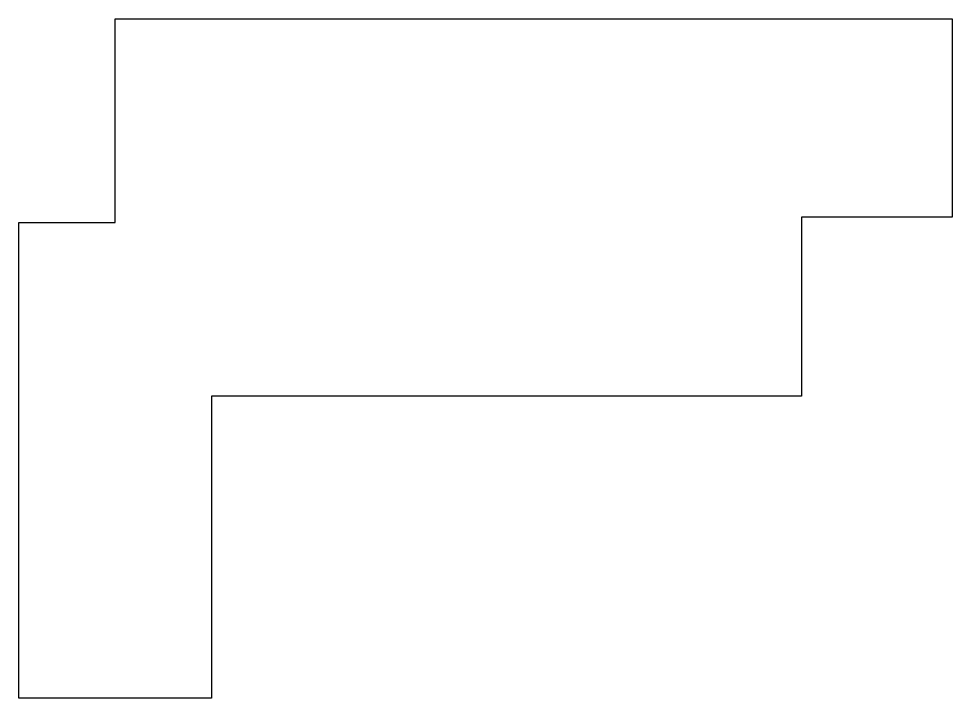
# Model space of a CAD drawing. Header units: millimetres. Extents: x 99.9 to 146.9, y 35.8 to 70.
import ezdxf

# ---------------------------------------------------------------- set-up
doc = ezdxf.new("R2010")
doc.units = ezdxf.units.MM
doc.layers.get('0').update_dxf_attribs({"linetype": 'CONTINUOUS'})

msp = doc.modelspace()

# ---------------------------------------------------------------- linework, layer by layer
msp.add_lwpolyline([(139.278, 51), (109.57, 51), (109.57, 35.8), (99.87, 35.8), (99.87, 59.75), (104.72, 59.75), (104.72, 70), (146.875, 70), (146.875, 60.01), (139.278, 60.01)], close=True)

doc.saveas('drawing.dxf')
